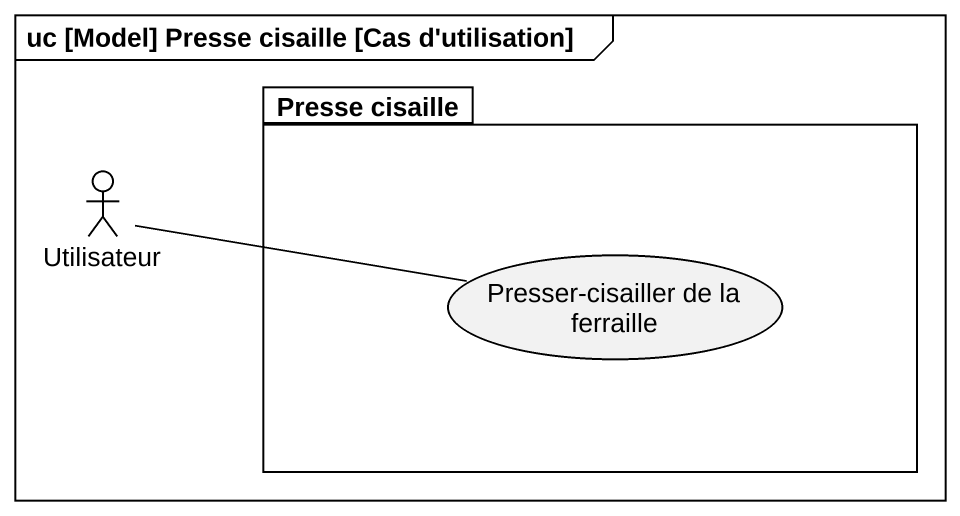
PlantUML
@startuml
mainframe uc [Model] Presse cisaille [Cas d'utilisation]
package "Presse cisaille" as Presse_cisaille {
  usecase "Presser-cisailler de la ferraille" as Presser_cisailler_de_la
}
actor Utilisateur
Utilisateur -right- Presser_cisailler_de_la
@enduml
